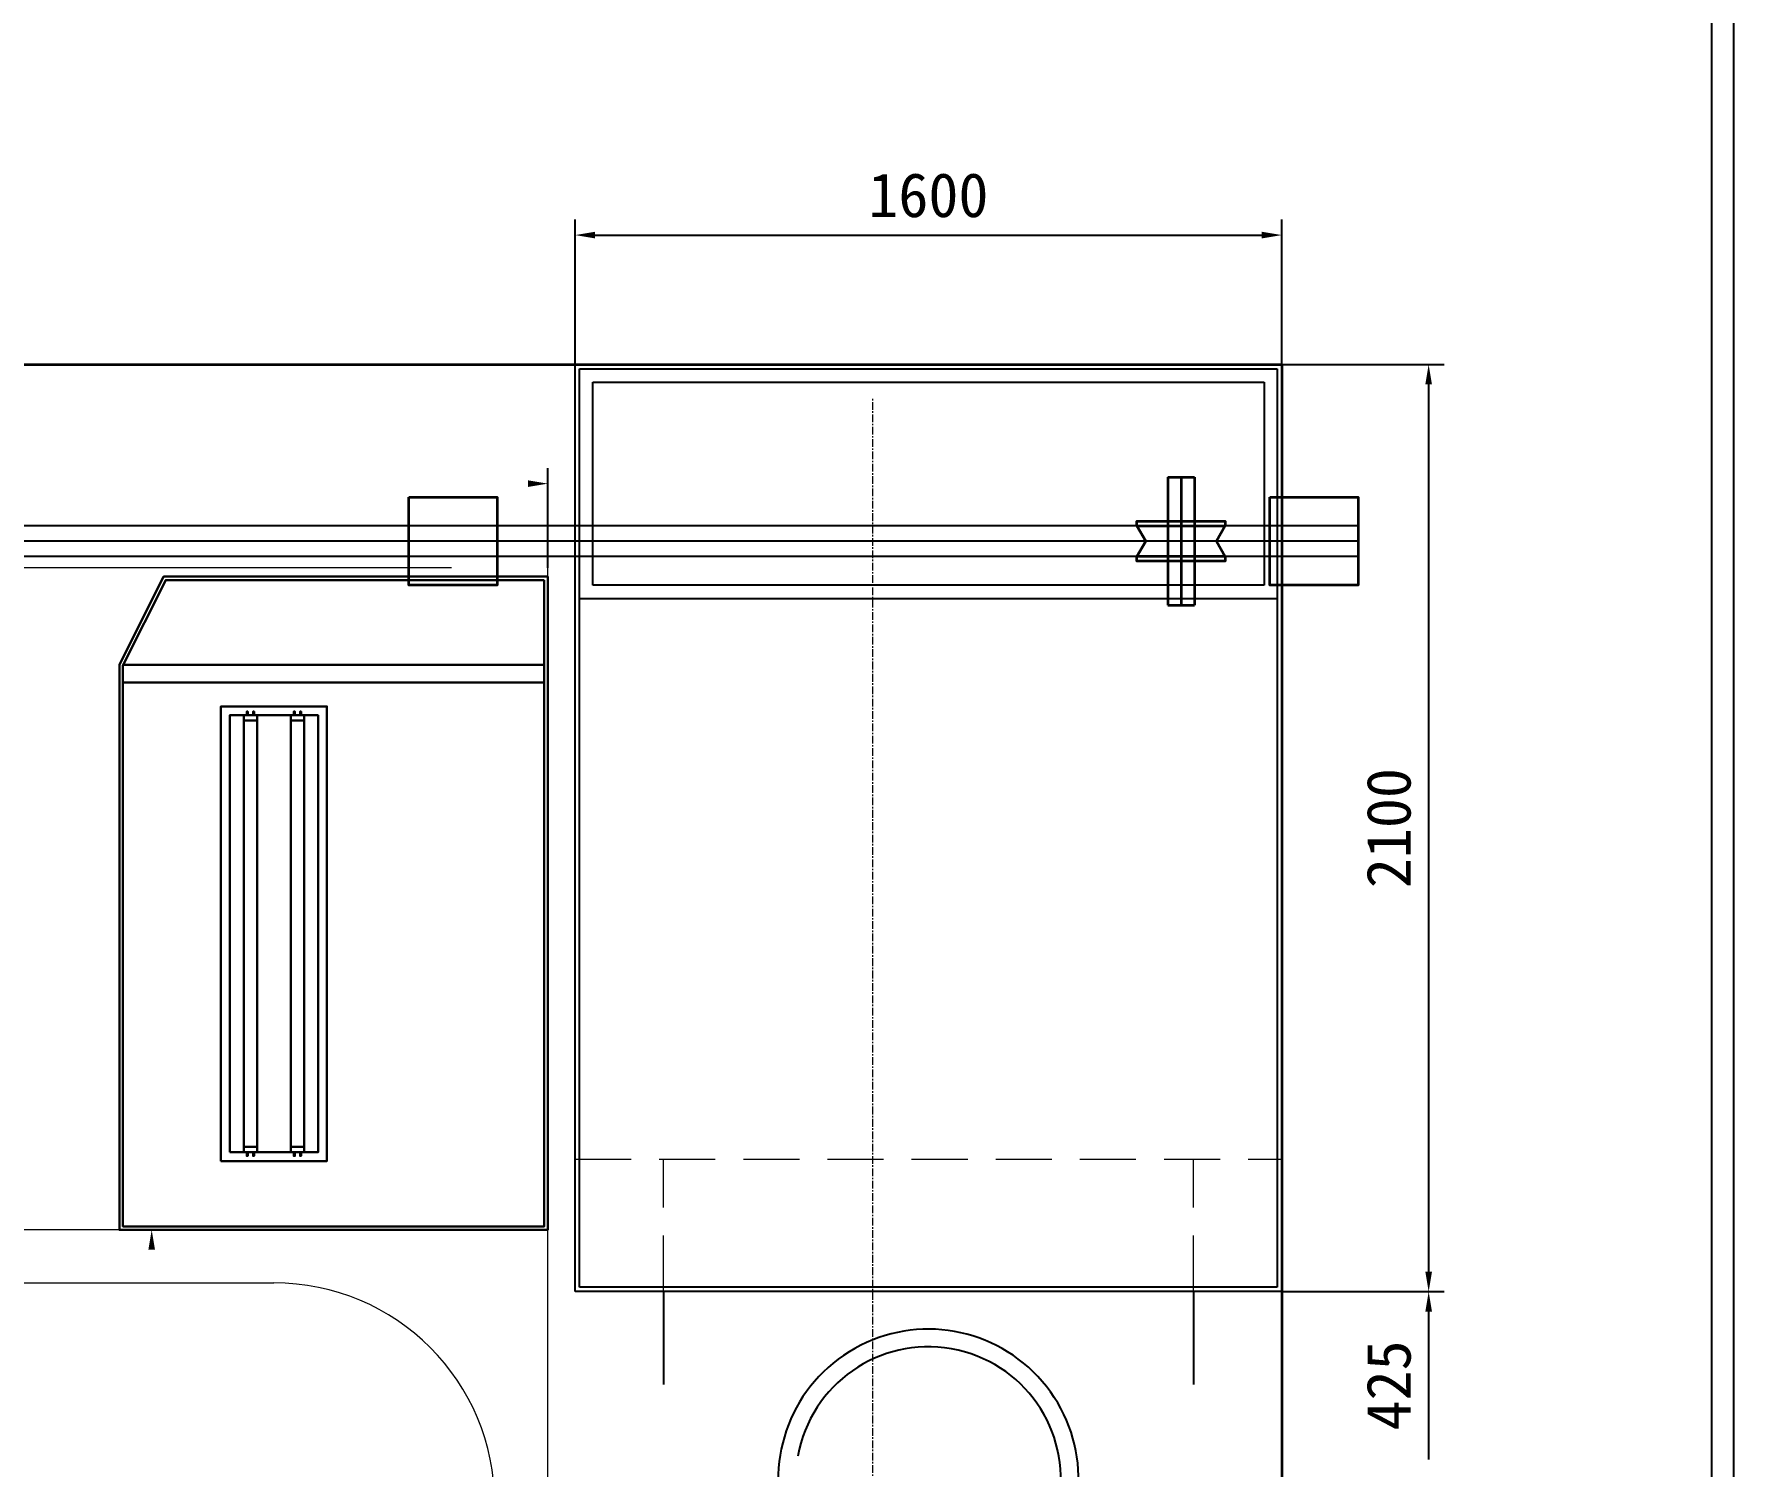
# Model space of a CAD drawing. Header units: millimetres. Extents: x -93009755325 to 1190721, y -74648 to 62868853516.
# Drawn here: x 255453 to 259302, y -8088 to -4844 of the extents above; entities that cross this region are included whole.
import ezdxf

# ---------------------------------------------------------------- set-up
doc = ezdxf.new("R2010")
doc.units = ezdxf.units.MM
doc.linetypes.add('CENTERX2', pattern=[4, 2.5, -0.5, 0.5, -0.5])
doc.linetypes.add('DASHED', pattern=[19.05, 12.7, -6.35])
for name, color, linetype, lineweight in [('01-粗实线', 7, 'Continuous', 30), ('中心线', 1, 'CENTERX2', 20), ('虚线', 4, 'DASHED', 20)]:
    doc.layers.add(name, color=color, linetype=linetype, lineweight=lineweight)
doc.layers.add('WINDOW_TEXT', color=7, linetype='Continuous')
doc.layers.add('细实线', color=3, linetype='Continuous')

# ---------------------------------------------------------------- blocks, each defined once
blk = doc.blocks.new('ethshzdSgszsnzb')
at = {"color": 2}
for p, q in [((1217316.2, -17271.4), (1211026.4, -17271.4)), ((1217316.2, -17306.4), (1211026.4, -17306.4)), ((1217316.2, -17341.4), (1211026.4, -17341.4))]:
    blk.add_line(p, q, dxfattribs=at)
at = {"color": 6, "lineweight": 35}
for points in [[(1215166.7, -17206.4), (1215366.7, -17206.4), (1215366.7, -17406.4), (1215166.7, -17406.4)], [(1217116.2, -17206.4), (1217316.2, -17206.4), (1217316.2, -17406.4), (1217116.2, -17406.4)]]:
    blk.add_lwpolyline(points, close=True, dxfattribs=at)
blk = doc.blocks.new('灯管30W-DJW')
at = {"layer": '01-粗实线', "color": 2}
for points in [[(-495, 23.3), (-503.2, 23.3), (-503.2, 21), (-495, 21)], [(-495, 6.7), (-503.2, 6.7), (-503.2, 9), (-495, 9)], [(-495, 0), (495, 0), (495, 30), (-495, 30)], [(-495, 30), (-482.9, 30), (-482.9, 0), (-495, 0)], [(495, 30), (482.9, 30), (482.9, 0), (495, 0)], [(495, 23.3), (503.2, 23.3), (503.2, 21), (495, 21)], [(495, 6.7), (503.2, 6.7), (503.2, 9), (495, 9)]]:
    blk.add_lwpolyline(points, close=True, dxfattribs=at)
blk = doc.blocks.new('srsshhdd')
at = {"color": 0, "lineweight": 35}
for p, q in [((1212023.7, -36809.4), (1212023.7, -37099.4)), ((1212023.7, -36809.4), (1212083.7, -36809.4)), ((1212053.7, -36809.4), (1212053.7, -37099.4)), ((1212083.7, -36809.4), (1212083.7, -37099.4)), ((1211973.7, -36954.4), (1211953.7, -36919.4)), ((1212153.7, -36919.4), (1212133.7, -36954.4)), ((1211973.7, -36954.4), (1211953.7, -36989.4)), ((1212133.7, -36954.4), (1212153.7, -36989.4)), ((1212023.7, -37099.4), (1212083.7, -37099.4))]:
    blk.add_line(p, q, dxfattribs=at)
for points in [[(1211953.7, -36919.4), (1211953.7, -36909.4), (1212153.7, -36909.4), (1212153.7, -36919.4)], [(1211953.7, -36919.4), (1212153.7, -36919.4)], [(1212153.7, -36989.4), (1211953.7, -36989.4)], [(1212153.7, -36989.4), (1212153.7, -36999.4), (1211953.7, -36999.4), (1211953.7, -36989.4)]]:
    blk.add_lwpolyline(points, dxfattribs=at)
blk = doc.blocks.new('dsdgssgg')
at = {"color": 0, "lineweight": 35}
blk.add_blockref('srsshhdd', (5111.7, 8600), dxfattribs=at)
blk = doc.blocks.new('ehherhaes')
at = {"color": 0, "lineweight": 35}
for p, q in [((653144.89, 427138.9), (658644.89, 427138.9)), ((658644.89, 427138.9), (658644.89, 418138.9))]:
    blk.add_line(p, q, dxfattribs=at)
for p, q in [((657044.89, 427138.9), (658644.89, 427138.9)), ((657044.89, 425038.9), (657044.89, 427138.9)), ((657054.89, 427128.9), (658634.89, 427128.9)), ((657054.89, 425048.9), (657054.89, 427128.9)), ((658634.89, 427128.9), (658634.89, 425048.9)), ((658644.89, 427138.9), (658644.89, 425038.9)), ((657084.89, 426638.9), (657084.89, 427098.9)), ((657084.89, 427098.9), (658604.89, 427098.9)), ((658604.89, 427098.9), (658604.89, 426638.9)), ((658604.89, 426638.9), (657084.89, 426638.9)), ((657054.89, 426608.9), (658634.89, 426608.9)), ((658644.89, 425038.9), (657044.89, 425038.9)), ((658634.89, 425048.9), (657054.89, 425048.9)), ((657244.89, 425038.9), (657244.89, 424828.9)), ((658444.89, 425038.9), (658444.89, 424828.9))]:
    blk.add_line(p, q)
at = {"color": 0, "linetype": 'ByBlock', "lineweight": 9}
for p, q in [((656764.89, 426678.777), (653924.89, 426678.777)), ((656983.094, 420178.777), (656983.094, 426678.777)), ((656983.094, 425178.777), (654743.094, 425178.777)), ((655363.094, 425058.777), (656363.094, 425058.777))]:
    blk.add_line(p, q, dxfattribs=at)
blk.add_arc((656363.094, 424558.777), 500, 0, 90, dxfattribs=at)
for radius, start, end in [(340, 321.927513, 198.072487), (300, 350, 170)]:
    blk.add_arc((657844.89, 424613.9), radius, start, end)
at = {"layer": '01-粗实线'}
for p, q in [((656975.094, 426458.777), (656022.038, 426458.777)), ((656975.094, 426418.777), (656021.094, 426418.777))]:
    blk.add_line(p, q, dxfattribs=at)
for points in [[(656983.094, 426658.777), (656113.094, 426658.777), (656013.094, 426458.777), (656013.094, 425178.777), (656983.094, 425178.777)], [(656975.094, 426650.777), (656118.038, 426650.777), (656021.094, 426456.888), (656021.094, 425186.777), (656975.094, 425186.777)]]:
    blk.add_lwpolyline(points, close=True, dxfattribs=at)
at = {"layer": '01-粗实线', "color": 1}
for points in [[(656243.094, 425334.549), (656243.094, 426364.549), (656483.094, 426364.549), (656483.094, 425334.549)], [(656263.094, 425354.549), (656263.094, 426344.549), (656463.094, 426344.549), (656463.094, 425354.549)]]:
    blk.add_lwpolyline(points, close=True, dxfattribs=at)
at = {"layer": '中心线', "ltscale": 7}
blk.add_line((657718.989, 423816.507, 103.136), (657718.989, 427064.297, 103.136), dxfattribs=at)
at = {"layer": '细实线'}
for p, q in [((657044.89, 427138.9), (657044.89, 427467.217)), ((658644.89, 427138.9), (658644.89, 427467.217)), ((657089.89, 427432.217), (658599.89, 427432.217)), ((658644.89, 427138.9), (659012.61, 427138.9)), ((658977.61, 427093.9), (658977.61, 425083.9)), ((658644.89, 425038.9), (659012.61, 425038.9)), ((658644.89, 425038.9), (659012.61, 425038.9)), ((658977.61, 424993.9), (658977.61, 424658.9))]:
    blk.add_line(p, q, dxfattribs=at)
at = {"layer": '细实线', "ltscale": 10}
for p, q in [((656983.094, 426678.777), (656983.094, 426904.211)), ((656242.294, 425178.777), (656051.269, 425178.777))]:
    blk.add_line(p, q, dxfattribs=at)
at = {"layer": '细实线', "lineweight": 35}
for points in [[(657089.89, 427439.717), (657089.89, 427424.717), (657044.89, 427432.217)], [(658599.89, 427439.717), (658599.89, 427424.717), (658644.89, 427432.217)], [(658970.11, 427093.9), (658985.11, 427093.9), (658977.61, 427138.9)], [(658970.11, 425083.9), (658985.11, 425083.9), (658977.61, 425038.9)], [(658970.11, 424993.9), (658985.11, 424993.9), (658977.61, 425038.9)]]:
    blk.add_solid(points, dxfattribs=at)
at = {"layer": '细实线', "lineweight": 35, "ltscale": 10}
for points in [[(656938.094, 426876.711), (656938.094, 426861.711), (656983.094, 426869.211)], [(656078.769, 425133.777), (656093.769, 425133.777), (656086.269, 425178.777)]]:
    blk.add_solid(points, dxfattribs=at)
at = {"layer": '虚线', "ltscale": 10}
for p, q in [((657044.89, 425338.9), (658644.89, 425338.9)), ((657244.89, 425038.9), (657244.89, 425338.9)), ((658444.89, 425038.9), (658444.89, 425338.9))]:
    blk.add_line(p, q, dxfattribs=at)
at = {"color": 0, "lineweight": 35}
blk.add_blockref('dsdgssgg', (-558748.281, 455093.283), dxfattribs=at)
at = {"layer": '01-粗实线', "rotation": 90}
blk.add_blockref('灯管30W-DJW', (656324.803, 425849.549), dxfattribs=at)
at = {"layer": '01-粗实线', "extrusion": (0, 0, -1), "zscale": -1, "rotation": 90}
blk.add_blockref('灯管30W-DJW', (-656401.385, 425849.549), dxfattribs=at)
at = {"layer": '细实线', "insert": (657844.89, 427522.217), "char_height": 100, "attachment_point": 5}
blk.add_mtext('1600', dxfattribs=at)
at = {"layer": '细实线', "char_height": 100, "attachment_point": 5, "rotation": 90}
for s, insert in [('2100', (658887.61, 426088.9)), ('425', (658887.61, 424826.4))]:
    blk.add_mtext(s, dxfattribs=dict(at, insert=insert))

msp = doc.modelspace()

# ---------------------------------------------------------------- linework, layer by layer
at = {"layer": 'WINDOW_TEXT', "color": 250, "lineweight": -3}
for p, q in [((259301.95, -26888.469), (259301.95, -4690.845)), ((259251.95, -26838.469), (259251.95, -4743.101))]:
    msp.add_line(p, q, dxfattribs=at)

# ---------------------------------------------------------------- block references
at = {"color": 250, "lineweight": -3}
for name, p in [('ehherhaes', (-400367.063, -432732.002)), ('ethshzdSgszsnzb', (-958865.258, 11313.281))]:
    msp.add_blockref(name, p, dxfattribs=at)

doc.saveas('drawing.dxf')
